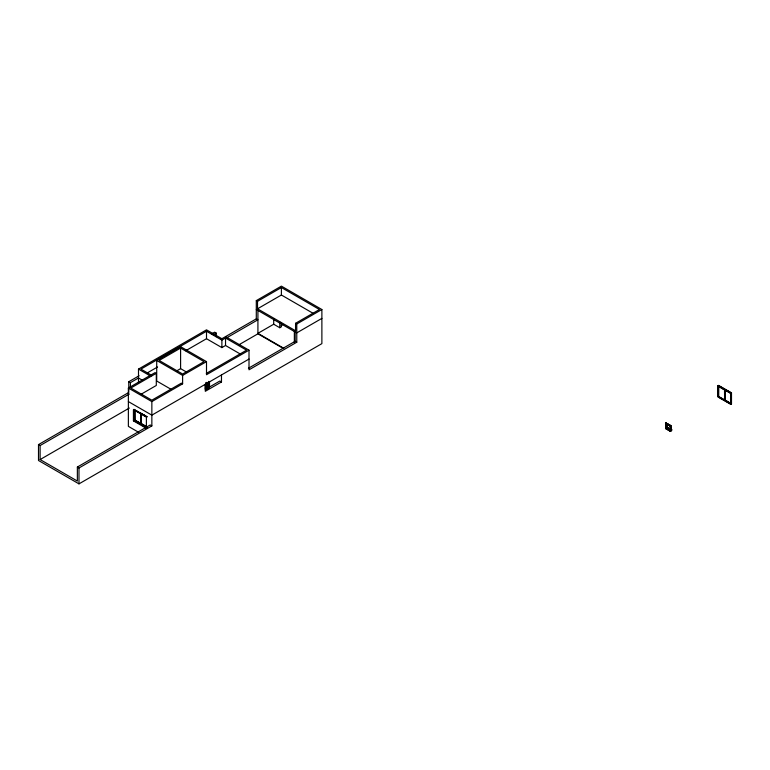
<?xml version="1.0" encoding="UTF-8"?>
<svg xmlns="http://www.w3.org/2000/svg" width="770" height="770" viewBox="0 0 770 770"><rect width="100%" height="100%" fill="white"/><g stroke="black" fill="none" stroke-linecap="round" stroke-linejoin="round"><path stroke-width="1.16" d="M666.031 427.899L666.753 426.041M666.137 427.908L666.81 426.176M671.325 428.784L670.526 430.488L671.267 428.64M667.272 427.533C662.864 415.482 667.551 432.345 671.767 430.064M667.311 427.389L665.992 423.683L670.121 426.195L671.604 429.747L667.388 427.311L671.806 430.035L670.285 426.079L665.752 423.587M220.701 339.406L256.294 318.857L256.294 300.627L281.397 286.132L321.879 309.511L321.879 343.632L78.983 483.868L38.5 460.489L38.5 444.598L128.773 392.479L128.773 381.728L139.12 375.76M138.494 382.709L138.494 369.109L206.504 329.839L221.885 338.723M257.517 301.33L281.397 287.537L319.454 309.511L295.565 323.294L295.565 330.773L257.517 308.808L257.517 301.33L256.294 300.627M206.322 373.421L246.583 350.177L225.533 338.02L221.885 340.128L206.504 331.244L140.92 369.109L152.056 375.539M171.113 389.341L156.714 381.025L156.714 360.456L180.594 346.673L206.504 361.631L206.504 374.721L249.008 350.177L249.008 369.812L296.777 342.226L296.777 323.997L321.879 309.511M180.594 348.069L159.14 360.456L182.615 374.018L204.079 361.631L180.594 348.069L180.594 368.637L186.715 372.18M211.5 333.968L214.599 332.178L216.216 333.112L216.216 336.692M257.517 308.808L281.397 295.016L313.284 313.419M128.773 381.728L130.399 382.661L138.494 377.983L142.594 380.361M147.166 372.978L157.581 366.972M185.685 350.745L206.504 338.723L221.885 347.607L225.533 345.499L240.567 354.181M213.309 334.796L216.216 333.112M138.783 432.384L128.369 426.368L128.369 388.042L155.088 372.613L156.3 373.315L156.3 385.472L141.006 394.298M156.3 373.315L130.804 388.042L151.854 400.188L181.402 383.133L182.615 383.835L182.615 375.414L156.714 360.456M38.5 444.598L40.117 445.532L129.36 394.009M226.39 337.992L257.921 319.791L256.294 318.857M176.503 370.996L180.594 368.637M182.615 375.414L206.504 361.631M281.397 323.342L281.397 326.807L279.78 327.741L273.706 324.228L257.921 333.343L283.784 348.281M40.117 445.532L40.117 459.555L129.36 408.033M238.594 344.97L257.921 333.814L282.744 348.146M281.127 325.556L283.014 324.468M128.369 388.042L151.854 401.594L182.615 383.835M140.939 413.221L134.625 410.083L134.712 420.131M146.387 427.235L146.387 417.138L133.431 409.659L133.431 420.872L134.894 420.035L146.897 426.936M206.004 383.219L208.67 384.759M206.004 383.498L208.67 385.048M249.008 359.061L151.854 415.155L128.369 401.594M206.004 384.066L208.67 385.606M206.004 382.94L206.004 384.442L206.081 383.171M208.67 383.364L206.976 382.286M206.1 385.183L208.612 386.627M208.67 383.643L206.976 382.565M321.879 318.385L296.777 332.881L256.294 309.511M206.1 385.462L208.612 386.906M208.67 383.922L206.976 382.844M140.698 423.452L140.621 413.403M208.67 384.201L206.976 383.133M206.1 385.741L208.612 387.185M140.698 423.731L141.141 413.384L140.737 423.991L134.384 420.324L134.384 409.659M206.1 386.02L208.689 387.425M208.67 384.48L206.081 382.892M206.1 386.299L208.612 387.753M206.1 386.579L208.612 388.032M208.67 385.327L206.081 383.739M206.1 386.858L208.612 388.311M206.1 387.146L208.689 388.542L208.689 386.299L206.1 384.904L206.177 389.341M206.1 387.425L207.852 388.34M206.1 387.705L207.852 388.619M208.689 386.299L208.612 388.59M206.1 387.984L207.852 388.908M206.1 388.263L207.852 389.187M206.1 388.542L207.852 389.466M205.696 389.206L219.864 381.025L221.481 381.958L221.481 374.952M221.481 381.958L205.292 391.314L205.292 384.297M40.117 459.555L77.366 481.058L77.366 467.034L150.237 424.963L151.854 425.906L151.854 401.594M248.431 368.272L295.16 341.293L296.777 342.226M77.366 467.034L78.983 467.977L151.854 425.906M717.938 385.722L718.545 385.375L731.5 392.854L731.5 404.077L730.894 404.423L717.938 396.945L717.938 385.722L730.951 393.162L730.894 404.423M665.646 423.019L670.911 425.589L670.506 431.441L665.646 428.63L665.646 423.019L670.506 425.829L670.506 431.441M666.214 423.067L670.545 425.8M665.857 422.903L670.747 425.685L670.709 431.316L665.857 428.515L666.06 423.259M724.599 400.15L724.84 389.918L730.836 393.229M665.646 428.63L666.214 428.303L670.747 430.921L666.012 428.418L666.06 423.914M665.857 423.375L670.304 425.945L670.911 425.589M724.801 400.034L731.154 403.701L731.259 392.998L718.785 385.799L718.179 386.145L730.653 393.345L731.154 393.047L724.599 389.495L724.637 400.41L724.84 389.639L718.728 386.386L718.651 396.531L724.599 399.871L724.512 389.822M730.653 393.345L731.5 392.854M670.506 430.969L670.304 425.945M730.711 403.403L724.926 399.967L724.965 389.841M724.637 389.755L718.285 386.078L718.179 396.8L730.653 404L731.259 403.653M730.951 403.827L718.487 396.627L718.487 385.963M666.06 428.399L670.911 431.2M295.565 323.294L296.777 323.997M225.533 336.615L249.008 350.177M206.004 384.442L208.757 385.934L208.67 381.4M205.388 384.894L205.224 389.177M138.494 369.109L150.795 376.212M142.123 413.942L144.077 415.078M144.327 415.174L147.051 416.743M135.289 410.189L137.108 411.238M142.007 413.914L146.897 416.839M146.81 416.888L134.278 409.727L134.278 420.382L146.752 427.581M147.012 426.869L141.064 423.519L141.064 413.423M134.625 420.179L141.622 424.203M143.615 425.358L145.607 426.503M147.051 427.408L134.586 420.208L134.586 409.544M146.993 428.005L134.038 420.526L134.038 409.303M133.431 420.872L146.387 428.361M669.178 428.332L669.361 428.919M730.788 393.258L730.653 404M666.214 424.116L666.214 428.303M295.16 331.947L295.16 341.293M294.352 331.244L294.352 342.698M281.397 287.537L281.397 295.016M279.78 322.014L279.78 327.741M273.706 318.501L273.706 324.228M257.921 310.445L257.921 333.814M225.533 338.02L225.533 345.499M221.885 340.128L221.885 347.607M209.507 381.641L209.507 387.108M209.296 381.766L209.325 387.339M209.084 381.458L209.007 387.839M206.504 331.244L206.504 338.723M205.59 383.662L205.59 389.678M140.737 413.336L140.737 423.991M134.894 410.564L134.894 420.035M130.399 382.661L130.399 387.445M78.983 467.977L78.983 483.868"/></g></svg>
